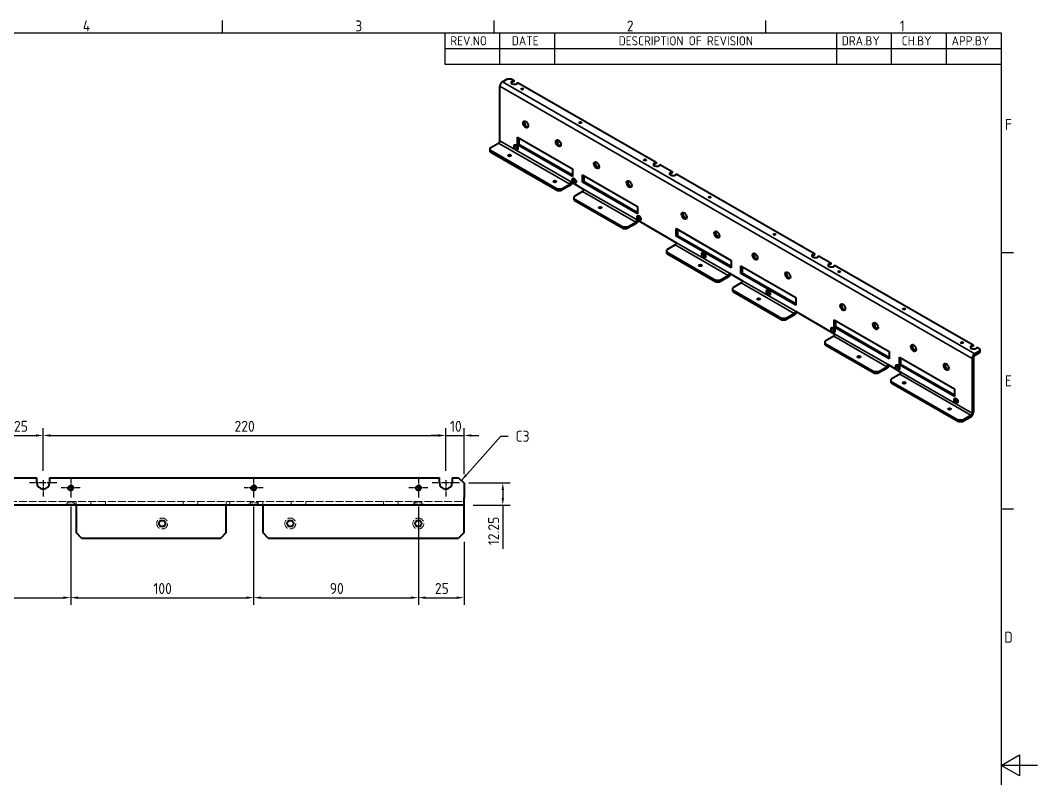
# Model space of a CAD drawing. Header units: millimetres. Extents: x 0 to 1188, y 0 to 840.
# Drawn here: x 632 to 1188, y 413 to 827 of the extents above; entities that cross this region are included whole.
import ezdxf

# ---------------------------------------------------------------- set-up
doc = ezdxf.new("R2010")
doc.units = ezdxf.units.MM
doc.header["$LTSCALE"] = 2
doc.linetypes.add('CHAIN', pattern=[0.3543, 0.2362, -0.0295, 0.0591, -0.0295])
doc.linetypes.add('DASHED', pattern=[0.2067, 0.1654, -0.0413])
doc.layers.get('0').update_dxf_attribs({"color": 3, "lineweight": 25})
for name, color, linetype, lineweight in [('가려진 것(ISO)', 2, 'DASHED', 18), ('가시적인 것(ISO)', 3, 'Continuous', 40), ('가시적인 좁은 것(ISO)', 3, 'Continuous', 35), ('경계(ISO)', 7, 'Continuous', 25), ('기호(ISO)', 5, 'Continuous', 25), ('중심 표식(ISO)', 1, 'Continuous', 25), ('치수(ISO)', 2, 'Continuous', 25)]:
    doc.layers.add(name, color=color, linetype=linetype, lineweight=lineweight)
doc.styles.add('ISO Proportiona M2B', font='isocp.shx')
doc.styles.add('문자 텍스트_M2B', font='isocp.shx')
doc.styles.add('치수 텍스트_PSTEK_POSCO', font='isocp.shx')
doc.dimstyles.new('치수_PSTEK_POSCO', dxfattribs={"dimscale": 2, "dimtxt": 3, "dimasz": 2, "dimexe": 2, "dimexo": 2.5, "dimgap": 1, "dimtad": 1, "dimrnd": 1e-08, "dimdsep": 46, "dimtxsty": '치수 텍스트_PSTEK_POSCO', "dimcen": 0.09, "dimdle": 10, "dimclrd": 7, "dimclre": 7, "dimclrt": 2, "dimadec": 1, "dimazin": 2, "dimtfac": 1, "dimtmove": 0, "dimatfit": 3, "dimfxl": 0, "dimtolj": 1, "dimlwd": -1, "dimlwe": -1, "dimarcsym": 0})
doc.dimstyles.new('치수_PSTEK_POSCO$7', dxfattribs={"dimscale": 2, "dimtxt": 3, "dimasz": 2, "dimexe": 2, "dimexo": 2.5, "dimgap": 1, "dimtad": 1, "dimrnd": 1e-08, "dimdsep": 46, "dimtxsty": '치수 텍스트_PSTEK_POSCO', "dimcen": 0.09, "dimdle": 10, "dimclrd": 7, "dimclre": 7, "dimclrt": 2, "dimadec": 1, "dimazin": 2, "dimtfac": 1, "dimtmove": 0, "dimatfit": 3, "dimfxl": 0, "dimtolj": 1, "dimlwd": -1, "dimlwe": -1, "dimarcsym": 0})

# ---------------------------------------------------------------- blocks, each defined once
blk = doc.blocks.new('경계 Default Border')
at = {"layer": '경계(ISO)'}
for p, q in [((371.25, 410), (371.25, 413.4)), ((445.5, 410), (445.5, 413.4)), ((519.75, 410), (519.75, 413.4)), ((584, 350), (587.4, 350)), ((584, 280), (587.4, 280))]:
    blk.add_line(p, q, dxfattribs=at)
at = {"layer": '경계(ISO)', "flags": 128}
for points in [[(10, 10), (10, 410), (584, 410), (584, 10), (10, 10)], [(594, 210), (584, 210), (589, 212.89), (589, 207.11), (584, 210)]]:
    blk.add_lwpolyline(points, dxfattribs=at)
at = {"layer": '경계(ISO)', "color": 2, "char_height": 3, "attachment_point": 7, "style": '문자 텍스트_M2B'}
for s, insert in [('4', (333.1, 410.4)), ('3', (407.54, 410.37)), ('2', (481.75, 410.37)), ('1', (556.36, 410.4)), ('F', (585.04, 383.5)), ('E', (585.04, 313.47)), ('D', (584.88, 243.47))]:
    blk.add_mtext(s, dxfattribs=dict(at, insert=insert))
blk = doc.blocks.new('리비전 내역')
at = {"layer": '기호(ISO)'}
for p, q in [((432, 410), (584, 410)), ((432, 410), (432, 405.72)), ((447, 410), (447, 405.72)), ((462, 410), (462, 405.72)), ((539, 410), (539, 405.72)), ((554, 410), (554, 405.72)), ((569, 410), (569, 405.72)), ((584, 410), (584, 405.72)), ((432, 405.72), (584, 405.72)), ((432, 405.72), (432, 401.44)), ((447, 405.72), (447, 401.44)), ((462, 405.72), (462, 401.44)), ((539, 405.72), (539, 401.44)), ((554, 405.72), (554, 401.44)), ((569, 405.72), (569, 401.44)), ((584, 405.72), (584, 401.44)), ((432, 401.44), (584, 401.44))]:
    blk.add_line(p, q, dxfattribs=at)
at = {"layer": '기호(ISO)', "color": 2, "char_height": 2.5, "attachment_point": 7, "style": 'ISO Proportiona M2B'}
for s, insert in [('REV.NO', (433.53, 406.58)), ('DATE', (450.31, 406.58)), ('DESCRIPTION OF REVISION', (479.51, 406.58)), ('DRA.BY', (540.48, 406.58)), ('CH.BY', (556.86, 406.58)), ('APP.BY', (570.48, 406.58))]:
    blk.add_mtext(s, dxfattribs=dict(at, insert=insert))
blk = doc.blocks.new('*D54')
at = {"layer": 'Defpoints', "color": 0, "transparency": 16777216}
for p in [(644.57, 600.14), (619.57, 575.81), (644.57, 575.81)]:
    blk.add_point(p, dxfattribs=at)
at = {"layer": '치수(ISO)', "color": 7, "transparency": 16777216}
for p, q in [((619.57, 580.81), (619.57, 604.14)), ((644.57, 580.81), (644.57, 604.14)), ((623.57, 600.14), (640.57, 600.14))]:
    blk.add_line(p, q, dxfattribs=at)
for points in [[(623.57, 600.81), (623.57, 599.47), (619.57, 600.14)], [(640.57, 600.81), (640.57, 599.47), (644.57, 600.14)]]:
    blk.add_solid(points, dxfattribs=at)
at = {"layer": '치수(ISO)', "color": 2, "transparency": 16777216, "insert": (628.59, 605.14), "char_height": 6, "attachment_point": 4, "style": '치수 텍스트_PSTEK_POSCO'}
blk.add_mtext('\\A1;25', dxfattribs=at)
blk = doc.blocks.new('*D55')
at = {"layer": 'Defpoints', "color": 0, "transparency": 16777216}
for p in [(864.57, 600.14), (644.57, 575.81), (864.57, 575.81)]:
    blk.add_point(p, dxfattribs=at)
at = {"layer": '치수(ISO)', "color": 7, "transparency": 16777216}
for p, q in [((644.57, 580.81), (644.57, 604.14)), ((864.57, 580.81), (864.57, 604.14)), ((648.57, 600.14), (860.57, 600.14))]:
    blk.add_line(p, q, dxfattribs=at)
for points in [[(648.57, 600.81), (648.57, 599.47), (644.57, 600.14)], [(860.57, 600.81), (860.57, 599.47), (864.57, 600.14)]]:
    blk.add_solid(points, dxfattribs=at)
at = {"layer": '치수(ISO)', "color": 2, "transparency": 16777216, "insert": (749.11, 605.14), "char_height": 6, "attachment_point": 4, "style": '치수 텍스트_PSTEK_POSCO'}
blk.add_mtext('\\A1;220', dxfattribs=at)
blk = doc.blocks.new('*D56')
at = {"layer": 'Defpoints', "color": 0, "transparency": 16777216}
for p in [(874.57, 600.14), (864.57, 575.81), (874.57, 574.06)]:
    blk.add_point(p, dxfattribs=at)
at = {"layer": '치수(ISO)', "color": 7, "transparency": 16777216}
for p, q in [((864.57, 580.81), (864.57, 604.14)), ((874.57, 579.06), (874.57, 604.14)), ((860.57, 600.14), (856.57, 600.14)), ((864.57, 600.14), (874.57, 600.14)), ((878.57, 600.14), (882.57, 600.14))]:
    blk.add_line(p, q, dxfattribs=at)
for points in [[(860.57, 600.81), (860.57, 599.47), (864.57, 600.14)], [(878.57, 600.81), (878.57, 599.47), (874.57, 600.14)]]:
    blk.add_solid(points, dxfattribs=at)
at = {"layer": '치수(ISO)', "color": 2, "transparency": 16777216, "insert": (866.87, 605.14), "char_height": 6, "attachment_point": 4, "style": '치수 텍스트_PSTEK_POSCO'}
blk.add_mtext('\\A1;10', dxfattribs=at)
blk = doc.blocks.new('*D58')
at = {"layer": 'Defpoints', "color": 0, "transparency": 16777216}
for p in [(872.07, 574.31), (895.71, 574.31), (874.57, 562.06)]:
    blk.add_point(p, dxfattribs=at)
at = {"layer": '치수(ISO)', "color": 7, "transparency": 16777216}
for p, q in [((877.07, 574.31), (899.71, 574.31)), ((895.71, 570.31), (895.71, 566.06)), ((879.57, 562.06), (899.71, 562.06)), ((895.71, 562.06), (895.71, 538.22))]:
    blk.add_line(p, q, dxfattribs=at)
for points in [[(895.05, 570.31), (896.38, 570.31), (895.71, 574.31)], [(895.05, 566.06), (896.38, 566.06), (895.71, 562.06)]]:
    blk.add_solid(points, dxfattribs=at)
at = {"layer": '치수(ISO)', "color": 2, "transparency": 16777216, "insert": (890.71, 540.22), "char_height": 6, "attachment_point": 4, "rotation": 90, "style": '치수 텍스트_PSTEK_POSCO'}
blk.add_mtext('\\A1;12.25', dxfattribs=at)
blk = doc.blocks.new('*D64')
at = {"layer": 'Defpoints', "color": 0, "transparency": 16777216}
for p in [(559.57, 566.33), (659.57, 566.33), (659.57, 511.56)]:
    blk.add_point(p, dxfattribs=at)
at = {"layer": '치수(ISO)', "color": 7, "transparency": 16777216}
for p, q in [((559.57, 561.33), (559.57, 507.56)), ((659.57, 561.33), (659.57, 507.56)), ((563.57, 511.56), (655.57, 511.56))]:
    blk.add_line(p, q, dxfattribs=at)
for points in [[(563.57, 512.23), (563.57, 510.9), (559.57, 511.56)], [(655.57, 512.23), (655.57, 510.9), (659.57, 511.56)]]:
    blk.add_solid(points, dxfattribs=at)
at = {"layer": '치수(ISO)', "color": 2, "transparency": 16777216, "insert": (604.79, 516.56), "char_height": 6, "attachment_point": 4, "style": '치수 텍스트_PSTEK_POSCO'}
blk.add_mtext('\\A1;100', dxfattribs=at)
blk = doc.blocks.new('*D65')
at = {"layer": 'Defpoints', "color": 0, "transparency": 16777216}
for p in [(659.57, 566.33), (759.57, 566.33), (759.57, 511.56)]:
    blk.add_point(p, dxfattribs=at)
at = {"layer": '치수(ISO)', "color": 7, "transparency": 16777216}
for p, q in [((659.57, 561.33), (659.57, 507.56)), ((759.57, 561.33), (759.57, 507.56)), ((663.57, 511.56), (755.57, 511.56))]:
    blk.add_line(p, q, dxfattribs=at)
for points in [[(663.57, 512.23), (663.57, 510.9), (659.57, 511.56)], [(755.57, 512.23), (755.57, 510.9), (759.57, 511.56)]]:
    blk.add_solid(points, dxfattribs=at)
at = {"layer": '치수(ISO)', "color": 2, "transparency": 16777216, "insert": (704.79, 516.56), "char_height": 6, "attachment_point": 4, "style": '치수 텍스트_PSTEK_POSCO'}
blk.add_mtext('\\A1;100', dxfattribs=at)
blk = doc.blocks.new('*D66')
at = {"layer": 'Defpoints', "color": 0, "transparency": 16777216}
for p in [(759.57, 566.33), (849.57, 566.33), (849.57, 511.56)]:
    blk.add_point(p, dxfattribs=at)
at = {"layer": '치수(ISO)', "color": 7, "transparency": 16777216}
for p, q in [((759.57, 561.33), (759.57, 507.56)), ((849.57, 561.33), (849.57, 507.56)), ((763.57, 511.56), (845.57, 511.56))]:
    blk.add_line(p, q, dxfattribs=at)
for points in [[(763.57, 512.23), (763.57, 510.9), (759.57, 511.56)], [(845.57, 512.23), (845.57, 510.9), (849.57, 511.56)]]:
    blk.add_solid(points, dxfattribs=at)
at = {"layer": '치수(ISO)', "color": 2, "transparency": 16777216, "insert": (801.16, 516.56), "char_height": 6, "attachment_point": 4, "style": '치수 텍스트_PSTEK_POSCO'}
blk.add_mtext('\\A1;90', dxfattribs=at)
blk = doc.blocks.new('*D67')
at = {"layer": 'Defpoints', "color": 0, "transparency": 16777216}
for p in [(849.57, 566.33), (874.57, 547.06), (874.57, 511.56)]:
    blk.add_point(p, dxfattribs=at)
at = {"layer": '치수(ISO)', "color": 7, "transparency": 16777216}
for p, q in [((849.57, 561.33), (849.57, 507.56)), ((874.57, 542.06), (874.57, 507.56)), ((853.57, 511.56), (870.57, 511.56))]:
    blk.add_line(p, q, dxfattribs=at)
for points in [[(853.57, 512.23), (853.57, 510.9), (849.57, 511.56)], [(870.57, 512.23), (870.57, 510.9), (874.57, 511.56)]]:
    blk.add_solid(points, dxfattribs=at)
at = {"layer": '치수(ISO)', "color": 2, "transparency": 16777216, "insert": (858.59, 516.56), "char_height": 6, "attachment_point": 4, "style": '치수 텍스트_PSTEK_POSCO'}
blk.add_mtext('\\A1;25', dxfattribs=at)

msp = doc.modelspace()

# ---------------------------------------------------------------- linework, layer by layer
at = {"layer": '가려진 것(ISO)', "ltscale": 13.080328}
msp.add_line((144.5685, 564.0641), (874.5685, 564.0641), dxfattribs=at)
at = {"layer": '가려진 것(ISO)', "ltscale": 1.750771}
for p, q in [((657.8685, 563.3641), (656.5685, 562.0641)), ((661.2685, 563.3641), (662.5685, 562.0641)), ((757.8685, 563.3641), (756.5685, 562.0641)), ((761.2685, 563.3641), (762.5685, 562.0641)), ((847.8685, 563.3641), (846.5685, 562.0641)), ((851.2685, 563.3641), (852.5685, 562.0641))]:
    msp.add_line(p, q, dxfattribs=at)
at = {"layer": '가려진 것(ISO)', "ltscale": 0.666544}
for p, q in [((657.8685, 564.0641), (657.8685, 563.3641)), ((661.2685, 564.0641), (661.2685, 563.3641)), ((757.8685, 564.0641), (757.8685, 563.3641)), ((761.2685, 564.0641), (761.2685, 563.3641)), ((847.8685, 564.0641), (847.8685, 563.3641)), ((851.2685, 564.0641), (851.2685, 563.3641))]:
    msp.add_line(p, q, dxfattribs=at)
at = {"layer": '가려진 것(ISO)', "ltscale": 5.086114}
for p, q in [((657.8685, 563.3641), (661.2685, 563.3641)), ((757.8685, 563.3641), (761.2685, 563.3641)), ((847.8685, 563.3641), (851.2685, 563.3641))]:
    msp.add_line(p, q, dxfattribs=at)
at = {"layer": '가려진 것(ISO)', "ltscale": 1.904597}
for p, q in [((661.5685, 562.0641), (661.5685, 564.0641)), ((662.5685, 562.0641), (662.5685, 564.0641)), ((670.5685, 564.0641), (670.5685, 562.0641)), ((678.5685, 564.0641), (678.5685, 562.0641)), ((721.0685, 564.0641), (721.0685, 562.0641)), ((729.0685, 564.0641), (729.0685, 562.0641)), ((744.5685, 564.0641), (744.5685, 562.0641)), ((746.5685, 562.0641), (746.5685, 564.0641)), ((762.0685, 562.0641), (762.0685, 564.0641)), ((764.5685, 562.0641), (764.5685, 564.0641)), ((780.0685, 564.0641), (780.0685, 562.0641)), ((788.0685, 564.0641), (788.0685, 562.0641)), ((830.5685, 564.0641), (830.5685, 562.0641)), ((838.5685, 564.0641), (838.5685, 562.0641)), ((847.0685, 562.0641), (847.0685, 564.0641))]:
    msp.add_line(p, q, dxfattribs=at)
at = {"layer": '가려진 것(ISO)', "ltscale": 15.198803}
for centre in [(709.5685, 552.0641), (779.5685, 552.0641), (849.5685, 552.0641)]:
    msp.add_circle(centre, 3, dxfattribs=at)
at = {"layer": '가시적인 것(ISO)'}
for p, q in [((894.1016, 760.9958), (894.1016, 790.8362)), ((895.5158, 793.2857), (898.3442, 794.9145)), ((898.3442, 794.9145), (900.4655, 794.9145)), ((900.4655, 794.9145), (901.703, 794.2019)), ((900.7307, 793.642), (901.703, 794.2019)), ((901.703, 793.3844), (900.7307, 792.8245)), ((901.703, 794.2019), (901.703, 793.3844)), ((904.1778, 792.7767), (903.2056, 792.2168)), ((904.1778, 792.7767), (979.4847, 749.4104)), ((903.8243, 758.8714), (903.8243, 762.9591)), ((903.8243, 762.9591), (933.8763, 745.6533)), ((904.5314, 762.5519), (904.5314, 759.2786)), ((888.7983, 757.1243), (893.3944, 759.771)), ((888.7983, 755.9027), (888.7983, 757.1243)), ((903.8243, 758.8714), (904.5314, 759.2786)), ((933.8763, 741.5656), (903.8243, 758.8714)), ((904.5314, 759.2786), (933.8763, 742.38)), ((888.7983, 755.9027), (925.5678, 734.7285)), ((888.7983, 755.0851), (888.7983, 755.9027)), ((888.7983, 755.0851), (925.5678, 733.9109)), ((933.8763, 745.6533), (933.8763, 741.5656)), ((978.5124, 748.8505), (979.4847, 749.4104)), ((979.4847, 748.5928), (978.5124, 748.0329)), ((979.4847, 749.4104), (979.4847, 748.5928)), ((981.9596, 747.9852), (980.9873, 747.4253)), ((981.9596, 747.9852), (988.3235, 744.3204)), ((939.3564, 738.4098), (939.3564, 742.4976)), ((939.3564, 742.4976), (969.4084, 725.1917)), ((940.0635, 742.0904), (940.0635, 738.817)), ((987.3513, 743.7606), (988.3235, 744.3204)), ((988.3235, 743.5029), (987.3513, 742.943)), ((988.3235, 744.3204), (988.3235, 743.5029)), ((990.7984, 742.8953), (989.8261, 742.3354)), ((990.7984, 742.8953), (1066.1053, 699.5289)), ((927.6891, 734.7285), (925.5678, 734.7285)), ((925.5678, 734.7285), (925.5678, 733.9109)), ((925.5678, 733.9109), (927.6891, 733.9109)), ((927.6891, 734.7285), (932.2853, 737.3753)), ((932.2853, 736.5577), (927.6891, 733.9109)), ((927.6891, 733.9109), (927.6891, 734.7285)), ((932.9924, 738.6), (940.0635, 734.5281)), ((939.3564, 738.4098), (940.0635, 738.817)), ((969.4084, 721.104), (939.3564, 738.4098)), ((940.0635, 738.817), (969.4084, 721.9184)), ((939.3564, 733.3033), (934.7602, 730.6565)), ((934.7602, 729.4349), (934.7602, 730.6565)), ((934.7602, 728.6174), (934.7602, 729.4349)), ((934.7602, 729.4349), (961.6303, 713.9615)), ((934.7602, 728.6174), (961.6303, 713.144)), ((969.4084, 725.1917), (969.4084, 721.104)), ((969.0549, 717.833), (990.6216, 705.4136)), ((963.7516, 713.9615), (961.6303, 713.9615)), ((961.6303, 713.9615), (961.6303, 713.144)), ((961.6303, 713.144), (963.7516, 713.144)), ((963.7516, 713.9615), (968.3478, 716.6083)), ((968.3478, 715.7907), (963.7516, 713.144)), ((963.7516, 713.144), (963.7516, 713.9615)), ((990.4449, 708.9899), (990.4449, 713.0777)), ((990.4449, 713.0777), (1020.4969, 695.7719)), ((991.152, 712.6705), (991.152, 709.3971)), ((990.4449, 708.9899), (991.152, 709.3971)), ((1020.4969, 691.6841), (990.4449, 708.9899)), ((991.152, 709.3971), (1020.4969, 692.4985)), ((989.9145, 704.1888), (985.3183, 701.542)), ((985.3183, 700.3205), (985.3183, 701.542)), ((985.3183, 699.5029), (985.3183, 700.3205)), ((985.3183, 700.3205), (1012.1884, 684.847)), ((985.3183, 699.5029), (1012.1884, 684.0295)), ((1020.4969, 695.7719), (1020.4969, 691.6841)), ((1065.133, 698.969), (1066.1053, 699.5289)), ((1066.1053, 698.7114), (1065.133, 698.1515)), ((1066.1053, 699.5289), (1066.1053, 698.7114)), ((1068.5802, 698.1037), (1067.6079, 697.5438)), ((1068.5802, 698.1037), (1074.9441, 694.439)), ((1025.8002, 692.7179), (1055.8522, 675.4121)), ((1025.8002, 688.6301), (1025.8002, 692.7179)), ((1026.5073, 692.3107), (1026.5073, 689.0373)), ((1073.9718, 693.8791), (1074.9441, 694.439)), ((1074.9441, 693.6214), (1073.9718, 693.0615)), ((1074.9441, 694.439), (1074.9441, 693.6214)), ((1077.419, 693.0138), (1076.4467, 692.4539)), ((1077.419, 693.0138), (1152.7259, 649.6474)), ((1014.3097, 684.847), (1012.1884, 684.847)), ((1012.1884, 684.847), (1012.1884, 684.0295)), ((1012.1884, 684.0295), (1014.3097, 684.0295)), ((1014.3097, 684.847), (1018.9059, 687.4938)), ((1018.9059, 686.6762), (1014.3097, 684.0295)), ((1014.3097, 684.0295), (1014.3097, 684.847)), ((1019.613, 688.7185), (1026.6841, 684.6466)), ((1025.8002, 688.6301), (1026.5073, 689.0373)), ((1055.8522, 671.3243), (1025.8002, 688.6301)), ((1026.5073, 689.0373), (1055.8522, 672.1387)), ((1025.977, 683.4218), (1021.3808, 680.7751)), ((1021.3808, 679.5535), (1021.3808, 680.7751)), ((1021.3808, 678.7359), (1021.3808, 679.5535)), ((1021.3808, 679.5535), (1048.2508, 664.08)), ((1021.3808, 678.7359), (1048.2508, 663.2625)), ((1055.8522, 675.4121), (1055.8522, 671.3243)), ((1055.6755, 667.9516), (1077.2422, 655.5321)), ((1050.3722, 664.08), (1048.2508, 664.08)), ((1048.2508, 664.08), (1048.2508, 663.2625)), ((1048.2508, 663.2625), (1050.3722, 663.2625)), ((1050.3722, 664.08), (1054.9683, 666.7268)), ((1054.9683, 665.9093), (1050.3722, 663.2625)), ((1050.3722, 663.2625), (1050.3722, 664.08)), ((1076.8887, 663.298), (1106.9407, 645.9922)), ((1076.8887, 659.2103), (1076.8887, 663.298)), ((1077.5958, 662.8908), (1077.5958, 659.6175)), ((1076.8887, 659.2103), (1077.5958, 659.6175)), ((1106.9407, 641.9044), (1076.8887, 659.2103)), ((1077.5958, 659.6175), (1106.9407, 642.7188)), ((1076.5351, 654.3073), (1071.9389, 651.6606)), ((1071.9389, 650.439), (1071.9389, 651.6606)), ((1071.9389, 649.6214), (1071.9389, 650.439)), ((1071.9389, 650.439), (1098.809, 634.9655)), ((1071.9389, 649.6214), (1098.809, 634.148)), ((1106.9407, 645.9922), (1106.9407, 641.9044)), ((1151.7536, 649.0875), (1152.7259, 649.6474)), ((1152.7259, 648.8299), (1151.7536, 648.27)), ((1152.7259, 649.6474), (1152.7259, 648.8299)), ((1156.4382, 646.2881), (1153.6097, 644.6593)), ((1156.4382, 645.4705), (1153.6097, 643.8417)), ((1155.2007, 648.2223), (1154.2285, 647.6624)), ((1155.2007, 648.2223), (1156.4382, 647.5097)), ((1156.4382, 647.5097), (1156.4382, 646.2881)), ((1156.4382, 646.2881), (1156.4382, 645.4705)), ((1112.4208, 642.8364), (1142.4728, 625.5306)), ((1112.4208, 638.7487), (1112.4208, 642.8364)), ((1113.1279, 642.4292), (1113.1279, 639.1559)), ((1152.1955, 642.2098), (1152.1955, 612.3693)), ((1152.9026, 642.617), (1152.9026, 612.7765)), ((1100.9303, 634.9655), (1098.809, 634.9655)), ((1098.809, 634.9655), (1098.809, 634.148)), ((1098.809, 634.148), (1100.9303, 634.148)), ((1100.9303, 634.9655), (1105.5265, 637.6123)), ((1105.5265, 636.7948), (1100.9303, 634.148)), ((1100.9303, 634.148), (1100.9303, 634.9655)), ((1106.2336, 638.8371), (1113.3047, 634.7651)), ((1112.4208, 638.7487), (1113.1279, 639.1559)), ((1142.4728, 621.4429), (1112.4208, 638.7487)), ((1113.1279, 639.1559), (1142.4728, 622.2572)), ((1112.5976, 633.5404), (1108.0014, 630.8936)), ((1108.0014, 629.672), (1108.0014, 630.8936)), ((1108.0014, 628.8545), (1108.0014, 629.672)), ((1108.0014, 629.672), (1144.7709, 608.4978)), ((1108.0014, 628.8545), (1144.7709, 607.6803)), ((1142.4728, 625.5306), (1142.4728, 621.4429)), ((1146.8922, 608.4978), (1144.7709, 608.4978)), ((1144.7709, 608.4978), (1144.7709, 607.6803)), ((1144.7709, 607.6803), (1146.8922, 607.6803)), ((1146.8922, 608.4978), (1151.4884, 611.1446)), ((1146.8922, 607.6803), (1151.4884, 610.327)), ((1146.8922, 607.6803), (1146.8922, 608.4978)), ((623.0685, 577.0641), (641.0685, 577.0641)), ((641.0685, 574.3141), (641.0685, 577.0641)), ((648.0685, 577.0641), (861.0685, 577.0641)), ((648.0685, 577.0641), (648.0685, 574.3141)), ((861.0685, 574.3141), (861.0685, 577.0641)), ((868.0685, 577.0641), (871.5685, 577.0641)), ((868.0685, 577.0641), (868.0685, 574.3141)), ((871.5685, 577.0641), (874.5685, 574.0641)), ((874.5685, 574.0641), (874.5685, 566.0641)), ((874.5685, 562.0641), (144.5685, 562.0641)), ((662.5685, 562.0641), (662.5685, 560.0641)), ((744.5685, 560.0641), (744.5685, 562.0641)), ((764.5685, 562.0641), (764.5685, 560.0641)), ((874.5685, 562.0641), (874.5685, 566.0641)), ((874.5685, 560.0641), (874.5685, 562.0641)), ((662.5685, 560.0641), (662.5685, 547.0641)), ((744.5685, 547.0641), (744.5685, 560.0641)), ((764.5685, 560.0641), (764.5685, 547.0641)), ((874.5685, 547.0641), (874.5685, 560.0641)), ((665.5685, 544.0641), (662.5685, 547.0641)), ((744.5685, 547.0641), (741.5685, 544.0641)), ((767.5685, 544.0641), (764.5685, 547.0641)), ((874.5685, 547.0641), (871.5685, 544.0641)), ((665.5685, 544.0641), (741.5685, 544.0641)), ((767.5685, 544.0641), (871.5685, 544.0641))]:
    msp.add_line(p, q, dxfattribs=at)
for centre, radius in [((659.5685, 571.5641), 1.2295), ((759.5685, 571.5641), 1.2295), ((849.5685, 571.5641), 1.2295), ((709.5685, 552.0641), 1.7), ((779.5685, 552.0641), 1.7), ((849.5685, 552.0641), 1.7)]:
    msp.add_circle(centre, radius, dxfattribs=at)
for centre in [(644.5685, 574.3141), (864.5685, 574.3141)]:
    msp.add_arc(centre, 3.5, 180, 0, dxfattribs=at)
for centre, major_axis, ratio, start_param, end_param in [((895.5158, 791.6506), (0.9981, 1.7332), 0.57809312, 0.78346445, 2.35426078), ((901.9681, 792.9294), (-1.75, 0), 0.5758617, 5.49778714, 8.6393798), ((901.9681, 792.1119), (-1.75, 0), 0.5758617, 5.49778714, 5.86552092), ((908.9508, 770.3662), (-0.9981, 1.7332), 0.57809312, 0.36063847, 2.78095419), ((893.3944, 760.5886), (0.499, 0.8666), 0.57809312, 3.92505711, 5.49585344), ((903.4, 757.8056), (-0.4242, 0.7366), 0.57809312, 5.82795038, 9.88001289), ((903.6475, 757.9481), (-0.4242, 0.7366), 0.57809312, 0.29485407, 2.84673858), ((926.8052, 760.0845), (-0.9981, 1.7332), 0.57809312, 0.36063847, 2.78095419), ((899.4049, 752.7662), (-0.85, 0), 0.5758617, 3.43821302, 5.98656494), ((899.4049, 752.2348), (-1.5, 0), 0.5758617, 4.17561444, 5.24916352), ((947.6649, 748.0723), (-0.9981, 1.7332), 0.57809312, 0.36063847, 2.78095419), ((979.7499, 748.1379), (-1.75, 0), 0.5758617, 5.49778714, 8.6393798), ((979.7499, 747.3204), (-1.75, 0), 0.5758617, 5.49778714, 5.86552092), ((935.2198, 739.4818), (-0.4242, 0.7366), 0.57809312, 5.82795038, 9.88001289), ((935.4673, 739.6243), (-0.4242, 0.7366), 0.57809312, 0.29485407, 2.84673858), ((988.5887, 743.048), (-1.75, 0), 0.5758617, 5.49778714, 8.6393798), ((988.5887, 742.2304), (-1.75, 0), 0.5758617, 5.49778714, 5.86552092), ((924.1536, 738.5143), (-0.85, 0), 0.5758617, 3.43821302, 5.98656494), ((924.1536, 737.9829), (-1.5, 0), 0.5758617, 4.17561444, 5.24916352), ((932.2853, 738.1928), (0.499, 0.8666), 0.57809312, 3.92505711, 5.49585344), ((932.2853, 738.1928), (-0.9981, -1.7332), 0.57809312, 0.78346445, 1.93143197), ((939.3564, 734.1209), (-0.499, -0.8666), 0.57809312, 0.78346445, 2.35426078), ((965.5193, 737.7906), (-0.9981, 1.7332), 0.57809312, 0.36063847, 2.78095419), ((948.9023, 724.2625), (-0.85, 0), 0.5758617, 3.43821302, 5.98656494), ((948.9023, 723.7311), (-1.5, 0), 0.5758617, 4.17561444, 5.24916352), ((968.3478, 717.4258), (0.499, 0.8666), 0.57809312, 3.92505711, 5.49585344), ((968.3478, 717.4258), (-0.9981, -1.7332), 0.57809312, 0.78346445, 1.93143197), ((970.5752, 719.122), (-0.4242, 0.7366), 0.57809312, 5.82795038, 9.88001289), ((970.8226, 719.2645), (-0.4242, 0.7366), 0.57809312, 0.29485407, 2.84673858), ((995.5714, 720.4848), (-0.9981, 1.7332), 0.57809312, 0.36063847, 2.78095419), ((1013.4258, 710.2031), (-0.9981, 1.7332), 0.57809312, 0.36063847, 2.78095419), ((989.9145, 705.0064), (-0.499, -0.8666), 0.57809312, 0.78346445, 2.35426078), ((1005.9305, 698.7622), (-0.4242, 0.7366), 0.57809312, 5.82795038, 9.88001289), ((1006.178, 698.9047), (-0.4242, 0.7366), 0.57809312, 0.29485407, 2.84673858), ((1034.2855, 698.1908), (-0.9981, 1.7332), 0.57809312, 0.36063847, 2.78095419), ((1066.3704, 698.2564), (-1.75, 0), 0.5758617, 5.49778714, 8.6393798), ((1066.3704, 697.4389), (-1.75, 0), 0.5758617, 5.49778714, 5.86552092), ((1003.7031, 692.7048), (-0.85, 0), 0.5758617, 3.43821302, 5.98656494), ((1003.7031, 692.1734), (-1.5, 0), 0.5758617, 4.17561444, 5.24916352), ((1075.2093, 693.1665), (-1.75, 0), 0.5758617, 5.49778714, 8.6393798), ((1075.2093, 692.3489), (-1.75, 0), 0.5758617, 5.49778714, 5.86552092), ((1018.9059, 688.3113), (0.499, 0.8666), 0.57809312, 3.92505711, 5.49585344), ((1018.9059, 688.3113), (-0.9981, -1.7332), 0.57809312, 0.78346445, 1.93143197), ((1025.977, 684.2394), (-0.499, -0.8666), 0.57809312, 0.78346445, 2.35426078), ((1052.1399, 687.9091), (-0.9981, 1.7332), 0.57809312, 0.36063847, 2.78095419), ((1041.2858, 678.4024), (-0.4242, 0.7366), 0.57809312, 5.82795038, 9.88001289), ((1041.5333, 678.545), (-0.4242, 0.7366), 0.57809312, 0.29485407, 2.84673858), ((1035.5229, 674.381), (-0.85, 0), 0.5758617, 3.43821302, 5.98656494), ((1035.5229, 673.8496), (-1.5, 0), 0.5758617, 4.17561444, 5.24916352), ((1054.9683, 667.5444), (0.499, 0.8666), 0.57809312, 3.92505711, 5.49585344), ((1054.9683, 667.5444), (-0.9981, -1.7332), 0.57809312, 0.78346445, 1.93143197), ((1082.192, 670.6033), (-0.9981, 1.7332), 0.57809312, 0.36063847, 2.78095419), ((1100.0464, 660.3216), (-0.9981, 1.7332), 0.57809312, 0.36063847, 2.78095419), ((1076.6412, 658.0426), (-0.4242, 0.7366), 0.57809312, 5.82795038, 9.88001289), ((1076.8887, 658.1852), (-0.4242, 0.7366), 0.57809312, 0.29485407, 2.84673858), ((1076.5351, 655.1249), (-0.499, -0.8666), 0.57809312, 0.78346445, 2.35426078), ((1120.9061, 648.3093), (-0.9981, 1.7332), 0.57809312, 0.36063847, 2.78095419), ((1152.991, 648.375), (-1.75, 0), 0.5758617, 5.49778714, 8.6393798), ((1152.991, 647.5574), (-1.75, 0), 0.5758617, 5.49778714, 5.86552092), ((1090.3237, 642.8233), (-0.85, 0), 0.5758617, 3.43821302, 5.98656494), ((1090.3237, 642.2919), (-1.5, 0), 0.5758617, 4.17561444, 5.24916352), ((1138.7605, 638.0276), (-0.9981, 1.7332), 0.57809312, 0.36063847, 2.78095419), ((1153.6097, 643.0242), (-0.9981, -1.7332), 0.57809312, 3.92505711, 5.49585344), ((1153.6097, 643.0242), (-0.499, -0.8666), 0.57809312, 3.92505711, 5.49585344), ((1105.5265, 638.4299), (0.499, 0.8666), 0.57809312, 3.92505711, 5.49585344), ((1105.5265, 638.4299), (-0.9981, -1.7332), 0.57809312, 0.78346445, 1.93143197), ((1111.9965, 637.6829), (-0.4242, 0.7366), 0.57809312, 5.82795038, 9.88001289), ((1112.244, 637.8254), (-0.4242, 0.7366), 0.57809312, 0.29485407, 2.84673858), ((1112.5976, 634.3579), (-0.499, -0.8666), 0.57809312, 0.78346445, 2.35426078), ((1115.0724, 628.5715), (-0.85, 0), 0.5758617, 3.43821302, 5.98656494), ((1115.0724, 628.0401), (-1.5, 0), 0.5758617, 4.17561444, 5.24916352), ((1143.8163, 619.3591), (-0.4242, 0.7366), 0.57809312, 5.82795038, 9.88001289), ((1144.0638, 619.5016), (-0.4242, 0.7366), 0.57809312, 0.29485407, 2.84673858), ((1139.8212, 614.3196), (-0.85, 0), 0.5758617, 3.43821302, 5.98656494), ((1139.8212, 613.7882), (-1.5, 0), 0.5758617, 4.17561444, 5.24916352), ((1151.4884, 611.9621), (0.9981, 1.7332), 0.57809312, 3.92505711, 5.49585344), ((1151.4884, 611.9621), (0.499, 0.8666), 0.57809312, 3.92505711, 5.49585344)]:
    msp.add_ellipse(centre, major_axis=major_axis, ratio=ratio, start_param=start_param, end_param=end_param, dxfattribs=at)
for centre, major_axis, ratio in [((906.2991, 789.3156), (-0.6148, 0), 0.5758617), ((908.2437, 769.959), (0.9981, -1.7332), 0.57809312), ((938.119, 770.9918), (-0.6148, 0), 0.5758617), ((926.0981, 759.6773), (0.9981, -1.7332), 0.57809312), ((902.9404, 757.5409), (0.7485, -1.2999), 0.57809312), ((899.4049, 753.0523), (-0.85, 0), 0.5758617), ((973.4743, 750.632), (-0.6148, 0), 0.5758617), ((946.9578, 747.6651), (0.9981, -1.7332), 0.57809312), ((934.7602, 739.2171), (0.7485, -1.2999), 0.57809312), ((964.8122, 737.3834), (0.9981, -1.7332), 0.57809312), ((924.1536, 738.8005), (-0.85, 0), 0.5758617), ((1008.8296, 730.2722), (-0.6148, 0), 0.5758617), ((948.9023, 724.5486), (-0.85, 0), 0.5758617), ((970.1155, 718.8573), (0.7485, -1.2999), 0.57809312), ((994.8643, 720.0776), (0.9981, -1.7332), 0.57809312), ((1012.7187, 709.7959), (0.9981, -1.7332), 0.57809312), ((1044.185, 709.9124), (-0.6148, 0), 0.5758617), ((1005.4709, 698.4975), (0.7485, -1.2999), 0.57809312), ((1033.5784, 697.7836), (0.9981, -1.7332), 0.57809312), ((1003.7031, 692.9909), (-0.85, 0), 0.5758617), ((1051.4328, 687.5019), (0.9981, -1.7332), 0.57809312), ((1079.5403, 689.5526), (-0.6148, 0), 0.5758617), ((1040.8262, 678.1378), (0.7485, -1.2999), 0.57809312), ((1035.5229, 674.6671), (-0.85, 0), 0.5758617), ((1081.4849, 670.1961), (0.9981, -1.7332), 0.57809312), ((1114.8956, 669.1928), (-0.6148, 0), 0.5758617), ((1099.3393, 659.9144), (0.9981, -1.7332), 0.57809312), ((1076.1816, 657.778), (0.7485, -1.2999), 0.57809312), ((1146.7155, 650.869), (-0.6148, 0), 0.5758617), ((1120.1989, 647.9021), (0.9981, -1.7332), 0.57809312), ((1090.3237, 643.1095), (-0.85, 0), 0.5758617), ((1138.0534, 637.6204), (0.9981, -1.7332), 0.57809312), ((1111.5369, 637.4182), (0.7485, -1.2999), 0.57809312), ((1115.0724, 628.8576), (-0.85, 0), 0.5758617), ((1143.3567, 619.0944), (0.7485, -1.2999), 0.57809312), ((1139.8212, 614.6058), (-0.85, 0), 0.5758617)]:
    msp.add_ellipse(centre, major_axis=major_axis, ratio=ratio, dxfattribs=at)
at = {"layer": '가시적인 좁은 것(ISO)'}
for p, q in [((1152.1955, 642.2098), (894.1016, 790.8362)), ((895.5158, 793.2857), (1153.6097, 644.6593)), ((900.7307, 793.642), (900.7307, 792.8245)), ((932.2853, 737.3753), (893.3944, 759.771)), ((894.1016, 760.9958), (932.9924, 738.6)), ((978.5124, 748.8505), (978.5124, 748.0329)), ((987.3513, 743.7606), (987.3513, 742.943)), ((940.0635, 734.5281), (969.0549, 717.833)), ((968.3478, 716.6083), (939.3564, 733.3033)), ((1018.9059, 687.4938), (989.9145, 704.1888)), ((990.6216, 705.4136), (1019.613, 688.7185)), ((1065.133, 698.969), (1065.133, 698.1515)), ((1073.9718, 693.8791), (1073.9718, 693.0615)), ((1026.6841, 684.6466), (1055.6755, 667.9516)), ((1054.9683, 666.7268), (1025.977, 683.4218)), ((1105.5265, 637.6123), (1076.5351, 654.3073)), ((1077.2422, 655.5321), (1106.2336, 638.8371)), ((1151.7536, 649.0875), (1151.7536, 648.27)), ((1152.9026, 642.617), (1152.1955, 642.2098)), ((1153.6097, 644.6593), (1153.6097, 643.8417)), ((1113.3047, 634.7651), (1152.1955, 612.3693)), ((1151.4884, 611.1446), (1112.5976, 633.5404)), ((1152.1955, 612.3693), (1152.9026, 612.7765)), ((1151.4884, 610.327), (1151.4884, 611.1446))]:
    msp.add_line(p, q, dxfattribs=at)
for centre in [(659.5685, 571.5641), (759.5685, 571.5641), (849.5685, 571.5641)]:
    msp.add_arc(centre, 1.5, 170, 80, dxfattribs=at)
at = {"layer": '중심 표식(ISO)', "linetype": 'CHAIN', "ltscale": 8.333956}
for p, q in [((652.0685, 574.3141), (637.0685, 574.3141)), ((872.0685, 574.3141), (857.0685, 574.3141))]:
    msp.add_line(p, q, dxfattribs=at)
at = {"layer": '중심 표식(ISO)', "linetype": 'CHAIN', "ltscale": 5.000333}
for p, q in [((644.5685, 575.8141), (644.5685, 566.8141)), ((864.5685, 575.8141), (864.5685, 566.8141))]:
    msp.add_line(p, q, dxfattribs=at)
at = {"layer": '중심 표식(ISO)', "linetype": 'CHAIN', "ltscale": 5.810959}
for p, q in [((659.5685, 576.7936), (659.5685, 566.3346)), ((759.5685, 576.7936), (759.5685, 566.3346)), ((849.5685, 576.7936), (849.5685, 566.3346)), ((664.798, 571.5641), (654.339, 571.5641)), ((764.798, 571.5641), (754.339, 571.5641)), ((854.798, 571.5641), (844.339, 571.5641))]:
    msp.add_line(p, q, dxfattribs=at)

# ---------------------------------------------------------------- block references
at = {"xscale": 2, "yscale": 2, "zscale": 2}
msp.add_blockref('경계 Default Border', (0, 0), dxfattribs=at)
at = {"layer": '기호(ISO)', "xscale": 2, "yscale": 2, "zscale": 2}
msp.add_blockref('리비전 내역', (0, 0), dxfattribs=at)

# ---------------------------------------------------------------- texts
at = {"layer": '기호(ISO)', "color": 2, "insert": (902.6607, 599.7136), "char_height": 6, "attachment_point": 4, "style": '치수 텍스트_PSTEK_POSCO'}
msp.add_mtext('{C3}', dxfattribs=at)

# ---------------------------------------------------------------- dimensions: what is measured, and where the dimension line sits
at = {"layer": '치수(ISO)', "color": 7}
for base, p1, p2, angle, override, picture, middle in [((644.5685, 600.1405), (619.5685, 575.8141), (644.5685, 575.8141), 180, {"dimdec": 2, "dimtp": 0, "dimtm": 0, "dimtdec": 2, "dimtofl": 0, "dimatfit": 1}, '*D54', (632.0885, 600.1405)), ((864.5685, 600.1405), (644.5685, 575.8141), (864.5685, 575.8141), 180, {"dimdec": 2, "dimtp": 0, "dimtm": 0, "dimtdec": 2, "dimtofl": 0, "dimatfit": 1}, '*D55', (754.5885, 600.1405)), ((874.5685, 600.1405), (864.5685, 575.8141), (874.5685, 574.0641), 180, {"dimdec": 2, "dimtp": 0, "dimtm": 0, "dimtdec": 2, "dimtofl": 1, "dimatfit": 1}, '*D56', (869.5685, 600.1405)), ((895.7132, 574.3141), (874.5685, 562.0641), (872.0685, 574.3141), 90, {"dimdec": 2, "dimtp": 0, "dimtm": 0, "dimtdec": 2, "dimtofl": 0, "dimatfit": 2}, '*D58', (895.7132, 548.1398)), ((659.5685, 511.5641), (559.5685, 566.3346), (659.5685, 566.3346), 180, {"dimdec": 2, "dimtp": 0, "dimtm": 0, "dimtdec": 2, "dimtofl": 0, "dimatfit": 1}, '*D64', (609.5885, 511.5641)), ((759.5685, 511.5641), (659.5685, 566.3346), (759.5685, 566.3346), 180, {"dimdec": 2, "dimtp": 0, "dimtm": 0, "dimtdec": 2, "dimtofl": 0, "dimatfit": 1}, '*D65', (709.5885, 511.5641)), ((849.5685, 511.5641), (759.5685, 566.3346), (849.5685, 566.3346), 180, {"dimdec": 2, "dimtp": 0, "dimtm": 0, "dimtdec": 2, "dimtofl": 0, "dimatfit": 1}, '*D66', (804.5885, 511.5641)), ((874.5685, 511.5641), (849.5685, 566.3346), (874.5685, 547.0641), 180, {"dimdec": 2, "dimtp": 0, "dimtm": 0, "dimtdec": 2, "dimtofl": 0, "dimatfit": 1}, '*D67', (862.0885, 511.5641))]:
    dim = msp.add_linear_dim(base=base, p1=p1, p2=p2, angle=angle, dimstyle='치수_PSTEK_POSCO', override=override, dxfattribs=at)
    dim.commit()
    dim.dimension.update_dxf_attribs({"geometry": picture, "text_midpoint": middle, "dimtype": 160})

# ---------------------------------------------------------------- leaders
at = {"layer": '기호(ISO)', "color": 7, "annotation_type": 0, "has_hookline": 1, "hookline_direction": 0, "text_width": 7.1281}
msp.add_leader([(873.0685, 575.5641), (894.6607, 599.7136), (898.6607, 599.7136)], dimstyle='치수_PSTEK_POSCO$7', override={"dimtad": 0}, dxfattribs=at)

doc.saveas('drawing.dxf')
